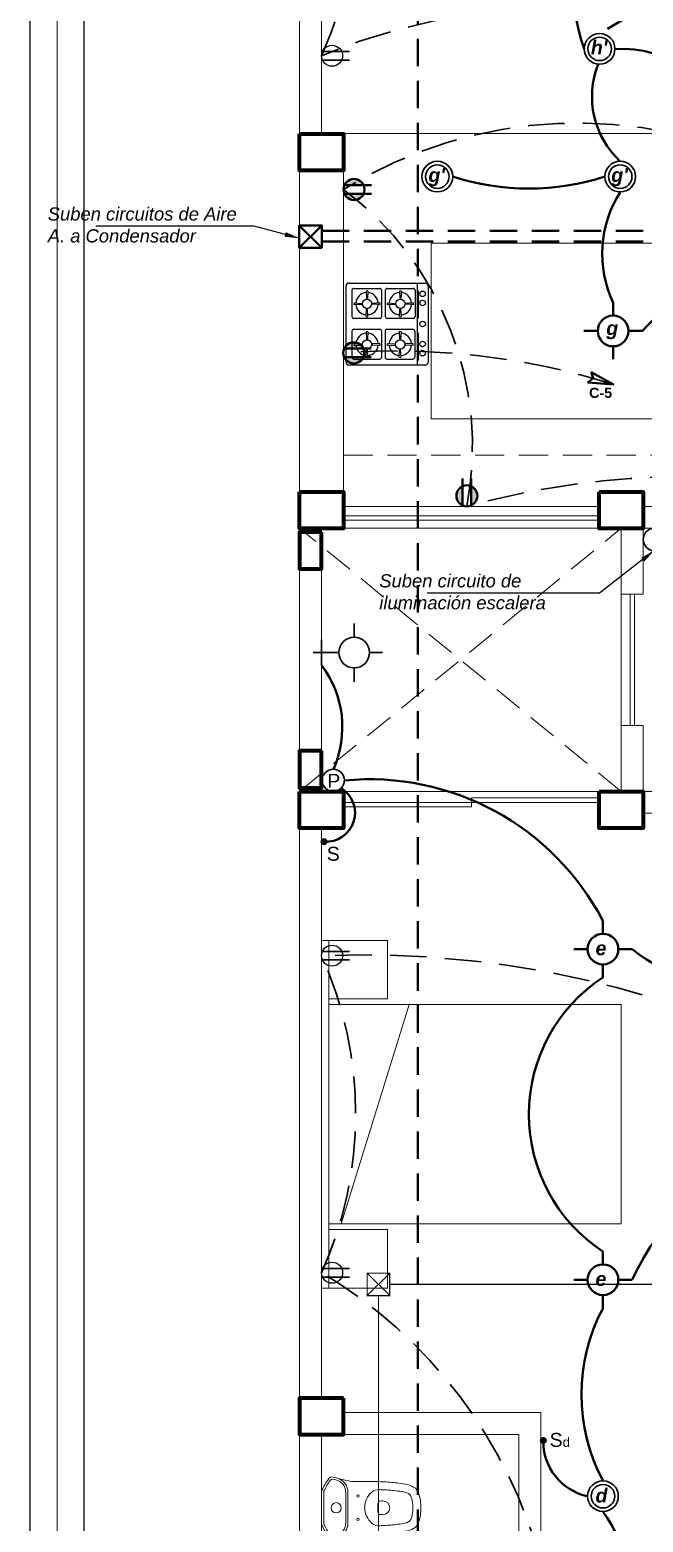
# Model space of a CAD drawing. Header units: millimetres. Extents: x 821 to 906, y 83 to 185.
# Drawn here: x 821.41 to 825.6, y 92.47 to 102.68 of the extents above; entities that cross this region are included whole.
import ezdxf

# ---------------------------------------------------------------- set-up
doc = ezdxf.new("R2010")
doc.units = ezdxf.units.MM
for name, pattern in [('ACAD_ISO12W100', [21, 12, -3, 0, -3, 0, -3]), ('CONTINUA', [0]), ('DASHED', [0.75, 0.5, -0.25]), ('HIDDEN', [0.375, 0.25, -0.125]), ('HIDDEN2', [0.1875, 0.125, -0.0625])]:
    doc.linetypes.add(name, pattern=pattern)
for name, color, linetype, lineweight in [('C.EMPOTRADO EN PARED Y TECHO', 210, 'Continuous', 40), ('Centros de Luz', 150, 'Continuous', 30), ('COLUMNAS', 3, 'Continuous', 80), ('IE-circuito alumbrado', 30, 'Continuous', 40), ('INTERRUPTORES', 1, 'Continuous', 25), ('Muro sin techar', 160, 'Continuous', 40), ('P6', 255, 'Continuous', 20), ('red tomacorrient', 56, 'Continuous', 40), ('red tomacorriente', 25, 'Continuous', 30), ('redaguacaliente', 30, 'ACAD_ISO12W100', 50), ('TEXTODESAG.', 135, 'Continuous', 18)]:
    doc.layers.add(name, color=color, linetype=linetype, lineweight=lineweight)
doc.styles.add('david', font='arialbi.ttf', dxfattribs={"height": 0.05})
doc.styles.add('Ejes', font='arial.ttf', dxfattribs={"height": 0.2})
doc.styles.add('Jocope', font='arialbd.ttf', dxfattribs={"height": 0.12})
doc.styles.add('style4', font='verdanab.ttf', dxfattribs={"height": 0.1})
doc.dimstyles.new('dimension horizontal', dxfattribs={"dimtxt": 0.08, "dimasz": 0.1, "dimexe": 0.15, "dimexo": 0.3, "dimgap": 0.01, "dimtad": 2, "dimtih": 1, "dimtoh": 1, "dimzin": 1, "dimtxsty": 'style4', "dimblk": 'ARCHTICK', "dimcen": 0.08, "dimadec": 0, "dimazin": 0, "dimtfac": 1, "dimtmove": 0, "dimatfit": 3, "dimfxl": 1, "dimarcsym": 0})

# ---------------------------------------------------------------- blocks, each defined once
blk = doc.blocks.new('BGFBGFBGF')
at = {"color": 140, "linetype": 'HIDDEN'}
for p, q in [((301.93, 50.794, 0), (302.084, 50.64, 0)), ((301.93, 50.64, 0), (302.084, 50.794, 0)), ((301.93, 50.64, 0), (302.084, 50.64, 0))]:
    blk.add_line(p, q, dxfattribs=at)
at = {"color": 140, "linetype": 'HIDDEN', "const_width": 0.00777, "elevation": 0}
blk.add_lwpolyline([(301.93, 50.794), (302.084, 50.794), (302.084, 50.64), (301.93, 50.64)], close=True, dxfattribs=at)
for points in [[(301.668, 44.433), (302.007, 44.433), (302.007, 50.64)], [(302.084, 50.717), (304.478, 50.717)]]:
    blk.add_lwpolyline(points, dxfattribs=at)
blk = doc.blocks.new('ERGERFREFRE')
at = {"layer": 'COLUMNAS', "color": 1, "lineweight": 80, "ltscale": 0.2}
for points in [[(10617.321, -16633.204), (10617.621, -16633.204), (10617.621, -16633.454), (10617.321, -16633.454)], [(10617.321, -16635.654), (10617.621, -16635.654), (10617.621, -16635.904), (10617.321, -16635.904)], [(10619.371, -16635.654), (10619.671, -16635.654), (10619.671, -16635.904), (10619.371, -16635.904)], [(10617.471, -16635.929), (10617.321, -16635.929), (10617.321, -16636.181), (10617.471, -16636.181)], [(10617.471, -16637.426), (10617.321, -16637.426), (10617.321, -16637.679), (10617.471, -16637.679)], [(10617.321, -16637.704), (10617.621, -16637.704), (10617.621, -16637.954), (10617.321, -16637.954)], [(10619.371, -16637.704), (10619.671, -16637.704), (10619.671, -16637.954), (10619.371, -16637.954)], [(10617.621, -16641.854), (10617.321, -16641.854), (10617.321, -16642.104), (10617.621, -16642.104)]]:
    blk.add_lwpolyline(points, close=True, dxfattribs=at)
blk = doc.blocks.new('dahsthsht')
for p, q in [((10536.475, -16416.485), (10536.998, -16416.485)), ((10536.529, -16416.485), (10536.529, -16417.046)), ((10536.456, -16417.027), (10536.456, -16416.504)), ((10536.547, -16416.717), (10536.547, -16416.539)), ((10536.738, -16416.526), (10536.56, -16416.526)), ((10536.641, -16416.538), (10536.644, -16416.589)), ((10536.647, -16416.538), (10536.647, -16416.536)), ((10536.654, -16416.538), (10536.651, -16416.589)), ((10536.751, -16416.717), (10536.751, -16416.539)), ((10536.774, -16416.717), (10536.774, -16416.539)), ((10536.965, -16416.526), (10536.786, -16416.526)), ((10536.868, -16416.538), (10536.871, -16416.589)), ((10536.874, -16416.538), (10536.874, -16416.536)), ((10536.881, -16416.538), (10536.877, -16416.589)), ((10536.978, -16416.717), (10536.978, -16416.539)), ((10537.017, -16416.504), (10537.017, -16417.027)), ((10536.56, -16416.626), (10536.558, -16416.626)), ((10536.56, -16416.619), (10536.611, -16416.622)), ((10536.56, -16416.632), (10536.611, -16416.629)), ((10536.641, -16416.713), (10536.644, -16416.662)), ((10536.654, -16416.713), (10536.651, -16416.662)), ((10536.734, -16416.619), (10536.683, -16416.622)), ((10536.734, -16416.632), (10536.683, -16416.629)), ((10536.734, -16416.626), (10536.737, -16416.626)), ((10536.787, -16416.626), (10536.785, -16416.626)), ((10536.787, -16416.619), (10536.838, -16416.622)), ((10536.787, -16416.632), (10536.838, -16416.629)), ((10536.868, -16416.713), (10536.871, -16416.662)), ((10536.881, -16416.713), (10536.877, -16416.662)), ((10536.961, -16416.619), (10536.91, -16416.622)), ((10536.961, -16416.632), (10536.91, -16416.629)), ((10536.961, -16416.626), (10536.963, -16416.626)), ((10536.737, -16416.805), (10536.558, -16416.805)), ((10536.738, -16416.73), (10536.56, -16416.73)), ((10536.647, -16416.713), (10536.647, -16416.715)), ((10536.965, -16416.73), (10536.786, -16416.73)), ((10536.965, -16416.805), (10536.786, -16416.805)), ((10536.874, -16416.713), (10536.874, -16416.715)), ((10536.545, -16416.996), (10536.545, -16416.817)), ((10536.559, -16416.904), (10536.557, -16416.904)), ((10536.559, -16416.898), (10536.61, -16416.901)), ((10536.559, -16416.911), (10536.61, -16416.907)), ((10536.639, -16416.817), (10536.643, -16416.868)), ((10536.646, -16416.817), (10536.646, -16416.815)), ((10536.652, -16416.817), (10536.649, -16416.868)), ((10536.733, -16416.898), (10536.682, -16416.901)), ((10536.733, -16416.911), (10536.682, -16416.907)), ((10536.733, -16416.904), (10536.735, -16416.904)), ((10536.749, -16416.996), (10536.749, -16416.817)), ((10536.774, -16416.996), (10536.774, -16416.817)), ((10536.787, -16416.904), (10536.785, -16416.904)), ((10536.787, -16416.898), (10536.838, -16416.901)), ((10536.787, -16416.911), (10536.838, -16416.907)), ((10536.868, -16416.817), (10536.871, -16416.868)), ((10536.874, -16416.817), (10536.874, -16416.815)), ((10536.881, -16416.817), (10536.877, -16416.868)), ((10536.961, -16416.898), (10536.91, -16416.901)), ((10536.961, -16416.911), (10536.91, -16416.907)), ((10536.961, -16416.904), (10536.963, -16416.904)), ((10536.978, -16416.996), (10536.978, -16416.817)), ((10536.737, -16417.009), (10536.558, -16417.009)), ((10536.639, -16416.991), (10536.643, -16416.94)), ((10536.646, -16416.991), (10536.646, -16416.994)), ((10536.652, -16416.991), (10536.649, -16416.94)), ((10536.965, -16417.009), (10536.786, -16417.009)), ((10536.868, -16416.991), (10536.871, -16416.94)), ((10536.874, -16416.991), (10536.874, -16416.994)), ((10536.881, -16416.991), (10536.877, -16416.94)), ((10536.998, -16417.046), (10536.475, -16417.046))]:
    blk.add_line(p, q)
for centre, radius in [((10536.494, -16416.566), 0.0191), ((10536.647, -16416.626), 0.0319), ((10536.874, -16416.626), 0.0319), ((10536.494, -16416.629), 0.0191), ((10536.494, -16416.766), 0.0191), ((10536.494, -16416.91), 0.0191), ((10536.646, -16416.904), 0.0319), ((10536.874, -16416.904), 0.0319), ((10536.494, -16416.972), 0.0191)]:
    blk.add_circle(centre, radius)
for centre, radius, start, end in [((10536.475, -16416.504), 0.0191, 90, 180), ((10536.998, -16416.504), 0.0191, 0, 90), ((10536.56, -16416.539), 0.0127, 90, 180), ((10536.647, -16416.626), 0.0765, 94.2736, 175.7264), ((10536.647, -16416.547), 0.0104, 52.346, 127.654), ((10536.647, -16416.587), 0.00388, 214.85, 325.15), ((10536.647, -16416.626), 0.0765, 4.2736, 85.7264), ((10536.738, -16416.539), 0.0127, 0, 90), ((10536.786, -16416.539), 0.0127, 90, 180), ((10536.874, -16416.626), 0.0765, 94.2736, 175.7264), ((10536.874, -16416.547), 0.0104, 52.346, 127.654), ((10536.874, -16416.587), 0.00388, 214.85, 325.15), ((10536.874, -16416.626), 0.0765, 4.2736, 85.7264), ((10536.965, -16416.539), 0.0127, 0, 90), ((10536.569, -16416.626), 0.0104, 142.346, 217.654), ((10536.647, -16416.626), 0.0765, 184.2736, 265.7264), ((10536.609, -16416.626), 0.00388, 304.85, 55.15), ((10536.647, -16416.664), 0.00388, 34.85, 145.15), ((10536.647, -16416.626), 0.0765, 274.2736, 355.7264), ((10536.686, -16416.626), 0.00388, 124.85, 235.15), ((10536.726, -16416.626), 0.0104, 322.346, 37.654), ((10536.795, -16416.626), 0.0104, 142.346, 217.654), ((10536.874, -16416.626), 0.0765, 184.2736, 265.7264), ((10536.836, -16416.626), 0.00388, 304.85, 55.15), ((10536.874, -16416.664), 0.00388, 34.85, 145.15), ((10536.874, -16416.626), 0.0765, 274.2736, 355.7264), ((10536.912, -16416.626), 0.00388, 124.85, 235.15), ((10536.953, -16416.626), 0.0104, 322.346, 37.654), ((10536.558, -16416.817), 0.0127, 90, 180), ((10536.56, -16416.717), 0.0127, 180, 270), ((10536.647, -16416.704), 0.0104, 232.346, 307.654), ((10536.737, -16416.817), 0.0127, 0, 90), ((10536.738, -16416.717), 0.0127, 270, 0), ((10536.786, -16416.717), 0.0127, 180, 270), ((10536.786, -16416.817), 0.0127, 90, 180), ((10536.874, -16416.704), 0.0104, 232.346, 307.654), ((10536.965, -16416.717), 0.0127, 270, 0), ((10536.965, -16416.817), 0.0127, 0, 90), ((10536.567, -16416.904), 0.0104, 142.346, 217.654), ((10536.646, -16416.904), 0.0765, 94.2736, 175.7264), ((10536.646, -16416.904), 0.0765, 184.2736, 265.7264), ((10536.608, -16416.904), 0.00388, 304.85, 55.15), ((10536.646, -16416.825), 0.0104, 52.346, 127.654), ((10536.646, -16416.866), 0.00388, 214.85, 325.15), ((10536.646, -16416.904), 0.0765, 4.2736, 85.7264), ((10536.646, -16416.904), 0.0765, 274.2736, 355.7264), ((10536.684, -16416.904), 0.00388, 124.85, 235.15), ((10536.725, -16416.904), 0.0104, 322.346, 37.654), ((10536.795, -16416.904), 0.0104, 142.346, 217.654), ((10536.874, -16416.904), 0.0765, 94.2736, 175.7264), ((10536.874, -16416.904), 0.0765, 184.2736, 265.7264), ((10536.836, -16416.904), 0.00388, 304.85, 55.15), ((10536.874, -16416.825), 0.0104, 52.346, 127.654), ((10536.874, -16416.866), 0.00388, 214.85, 325.15), ((10536.874, -16416.904), 0.0765, 4.2736, 85.7264), ((10536.874, -16416.904), 0.0765, 274.2736, 355.7264), ((10536.912, -16416.904), 0.00388, 124.85, 235.15), ((10536.953, -16416.904), 0.0104, 322.346, 37.654), ((10536.558, -16416.996), 0.0127, 180, 270), ((10536.646, -16416.983), 0.0104, 232.346, 307.654), ((10536.646, -16416.943), 0.00388, 34.85, 145.15), ((10536.737, -16416.996), 0.0127, 270, 0), ((10536.786, -16416.996), 0.0127, 180, 270), ((10536.874, -16416.983), 0.0104, 232.346, 307.654), ((10536.874, -16416.943), 0.00388, 34.85, 145.15), ((10536.965, -16416.996), 0.0127, 270, 0), ((10536.475, -16417.027), 0.0191, 180, 270), ((10536.998, -16417.027), 0.0191, 270, 0)]:
    blk.add_arc(centre, radius, start, end)
blk = doc.blocks.new('ino')
at = {"color": 251, "lineweight": 0, "true_color": 0x636466, "extrusion": (-0.000695462, -1.32202e-15, 1)}
for p, q in [((2966.606, 159.828, 0), (2966.63, 159.823, 0)), ((2966.547, 159.634, 0), (2966.547, 159.742, 0)), ((2966.697, 159.634, 0), (2966.697, 159.74, 0)), ((2966.712, 159.634, 0), (2966.712, 159.74, 0)), ((2966.547, 159.634, 0), (2966.547, 159.525, 0)), ((2966.697, 159.634, 0), (2966.697, 159.527, 0)), ((2966.712, 159.634, 0), (2966.712, 159.527, 0)), ((2966.917, 159.661, 0), (2966.917, 159.634, 0)), ((2966.917, 159.607, 0), (2966.917, 159.634, 0)), ((2966.952, 159.681, 0), (2966.937, 159.681, 0)), ((2966.952, 159.587, 0), (2966.937, 159.587, 0)), ((2966.606, 159.439, 0), (2966.63, 159.444, 0))]:
    blk.add_line(p, q, dxfattribs=at)
at = {"color": 251, "lineweight": 0, "true_color": 0x636466, "extrusion": (-0.000695462, -1.32202e-15, 1), "elevation": -2.063}
blk.add_lwpolyline([(2967.173, 159.767, 0.105815), (2967.12, 159.792, 0.021734), (2967.06, 159.802, 0.017071), (2966.958, 159.811, 0.008371), (2966.871, 159.814), (2966.735, 159.814, -0.060284), (2966.716, 159.816), (2966.651, 159.832, 0.050432), (2966.632, 159.838), (2966.609, 159.843, 0.296342), (2966.58, 159.832, 0.045212), (2966.534, 159.755, 0.112247), (2966.531, 159.742), (2966.531, 159.634), (2966.531, 159.525, 0.112247), (2966.534, 159.513, 0.045212), (2966.58, 159.435, 0.296342), (2966.609, 159.424), (2966.632, 159.429, 0.049523), (2966.651, 159.435), (2966.652, 159.436), (2966.716, 159.451, -0.060284), (2966.735, 159.454), (2966.871, 159.454, 0.008371), (2966.958, 159.457, 0.017071), (2967.06, 159.466, 0.021734), (2967.12, 159.476, 0.105815), (2967.173, 159.501, 0.128647), (2967.195, 159.535, 0.084162), (2967.211, 159.634, 0.083997), (2967.195, 159.733, 0.128647)], format="xyb", close=True, dxfattribs=at)
at = {"color": 251, "lineweight": 0, "true_color": 0x636466, "extrusion": (-0.000695462, -1.32202e-15, 1)}
for centre, radius in [((2966.78, 159.714, -2.063), 0.0075), ((2966.631, 159.634, -2.063), 0.035), ((2966.631, 159.634, -2.063), 0.035), ((2966.78, 159.554, -2.063), 0.0075)]:
    blk.add_circle(centre, radius, dxfattribs=at)
for centre, radius, start, end in [((2966.985, 159.538, -2.063), 0.485, 144.0272, 154.382), ((2966.603, 159.816, -2.063), 0.013, 78, 144.0272), ((2966.611, 159.74, -2.063), 0.085, 0, 78), ((2966.611, 159.74, -2.063), 0.1, 0, 66.4517), ((2966.559, 159.742, -2.063), 0.013, 154.382, 180), ((2966.967, 159.634, -2.063), 0.14, 130.1762, 180.0038), ((2966.921, 159.687, -2.063), 0.07, 87.777, 130.0983), ((2966.825, 157.214, -2.063), 2.545, 87.0658, 87.777), ((2966.877, 158.313, -2.063), 1.445, 83.0015, 86.9136), ((2966.975, 159.107, -2.063), 0.645, 78.0475, 83.0279), ((2967.088, 159.655, -2.063), 0.085, 72.2801, 76.8274), ((2967.099, 159.689, -2.063), 0.05, 15.6837, 72.2801), ((2966.91, 159.636, -2.063), 0.246, 359.56, 15.6385), ((2966.966, 159.634, -2.063), 0.14, 180, 229.9017), ((2966.936, 159.661, -2.063), 0.02, 90, 180), ((2966.936, 159.607, -2.063), 0.02, 180, 270), ((2966.951, 159.634, -2.063), 0.047, 0, 90), ((2966.951, 159.634, -2.063), 0.047, 270, 0), ((2966.911, 159.631, -2.063), 0.245, 344.3163, 0.4411), ((2966.559, 159.525, -2.063), 0.013, 180, 205.618), ((2966.985, 159.729, -2.063), 0.485, 205.618, 215.9728), ((2966.611, 159.527, -2.063), 0.085, 282, 0), ((2966.611, 159.527, -2.063), 0.1, 293.3405, 0), ((2966.921, 159.58, -2.063), 0.07, 229.9017, 272.223), ((2966.825, 162.053, -2.063), 2.545, 272.223, 272.9342), ((2966.877, 160.954, -2.063), 1.445, 273.0864, 276.9985), ((2966.975, 160.16, -2.063), 0.645, 276.9721, 281.9525), ((2967.088, 159.612, -2.063), 0.085, 283.1726, 287.7199), ((2967.099, 159.579, -2.063), 0.05, 287.7199, 344.3163), ((2966.603, 159.452, -2.063), 0.013, 215.9728, 282)]:
    blk.add_arc(centre, radius, start, end, dxfattribs=at)
blk = doc.blocks.new('dzhsrthjtdrj')
at = {"color": 251, "lineweight": 0, "true_color": 0x636466}
blk.add_line((3116.909, -103.084), (3116.445, -104.584), dxfattribs=at)
for points in [[(3116.594, -103.045), (3116.994, -103.045), (3116.994, -102.645), (3116.594, -102.645)], [(3116.994, -105.023), (3117.044, -105.023), (3117.044, -102.645), (3116.994, -102.645)], [(3114.995, -104.584), (3114.995, -103.084), (3116.995, -103.084), (3116.995, -104.584)], [(3116.594, -104.623), (3116.994, -104.623), (3116.994, -105.023), (3116.594, -105.023)]]:
    blk.add_lwpolyline(points, close=True, dxfattribs=at)
blk = doc.blocks.new('GT4G45G45GF')
at = {"color": 251, "lineweight": 0, "true_color": 0x636466}
for p, q in [((823.881, 182.825), (823.881, 162.825)), ((824.031, 180.675), (824.031, 177.175)), ((826.556, 177.175), (824.031, 177.175)), ((829.231, 176.425), (824.781, 176.425)), ((824.781, 176.425), (824.781, 175.225)), ((824.781, 175.225), (828.161, 175.225)), ((824.181, 174.625), (825.931, 174.625)), ((824.031, 174.475), (823.881, 174.475)), ((824.031, 174.475), (824.031, 172.675)), ((824.031, 174.475), (826.081, 174.475)), ((826.081, 174.025), (826.081, 172.675)), ((826.231, 174.025), (826.081, 174.025)), ((826.231, 173.125), (826.081, 173.125)), ((824.031, 172.675), (823.881, 172.675)), ((824.031, 172.675), (826.081, 172.675)), ((825.931, 172.6), (824.181, 172.6)), ((825.056, 172.57), (824.181, 172.57)), ((825.931, 172.63), (825.056, 172.63)), ((825.056, 172.57), (825.056, 172.63)), ((824.031, 172.425), (824.031, 168.525)), ((824.181, 168.425), (825.531, 168.425)), ((825.531, 168.425), (825.531, 167.025)), ((824.031, 168.275), (824.031, 163.147)), ((824.031, 168.275), (825.381, 168.275)), ((825.381, 168.275), (825.381, 167.025))]:
    blk.add_line(p, q, dxfattribs=at)
for points in [[(823.881, 174.475), (824.031, 174.475), (824.031, 174.475), (824.181, 174.475), (824.181, 177.175), (824.031, 177.175), (824.031, 180.675), (824.631, 180.675), (824.631, 180.925), (824.031, 180.925), (824.031, 181.275), (823.881, 181.275)], [(829.081, 175.625), (829.231, 175.625), (829.231, 174.475), (826.231, 174.475), (826.231, 174.025), (826.081, 174.025), (826.081, 174.475), (825.931, 174.475), (825.931, 174.725), (826.231, 174.725), (826.231, 174.625), (829.081, 174.625)], [(824.181, 174.53), (825.931, 174.53), (825.931, 174.56), (824.181, 174.56)], [(824.031, 174.475), (823.881, 174.475), (823.881, 172.675), (824.031, 172.675)], [(826.141, 174.025), (826.141, 173.125), (826.171, 173.125), (826.171, 174.025)], [(826.081, 173.125), (826.231, 173.125), (826.231, 172.675), (829.231, 172.675), (829.231, 172.525), (826.231, 172.525), (826.231, 172.425), (825.931, 172.425), (825.931, 172.675), (826.081, 172.675)], [(823.881, 164.825), (824.031, 164.825), (824.031, 168.275), (825.381, 168.275), (825.381, 167.025), (825.531, 167.025), (825.531, 168.425), (824.181, 168.425), (824.181, 168.525), (824.031, 168.525), (824.031, 172.425), (824.181, 172.425), (824.181, 172.675), (823.881, 172.675)]]:
    blk.add_lwpolyline(points, close=True, dxfattribs=at)
at = {"layer": 'Muro sin techar', "color": 251, "linetype": 'HIDDEN', "lineweight": 0, "ltscale": 0.8, "true_color": 0x636466}
blk.add_line((824.181, 174.975), (829.081, 174.975), dxfattribs=at)
for points in [[(823.881, 172.675), (826.081, 174.475)], [(826.081, 172.675), (823.881, 174.475)]]:
    blk.add_lwpolyline(points, dxfattribs=at)
at = {"color": 251, "lineweight": 0, "true_color": 0x636466}
blk.add_blockref('ERGERFREFRE', (-9793.44, 16810.378), dxfattribs=at)
for name, p, rotation in [('dahsthsht', (11361.216, -16240.893), 179.9999999999999), ('dzhsrthjtdrj', (3941.075, 66.632), 180)]:
    blk.add_blockref(name, p, dxfattribs=dict(at, rotation=rotation))
at = {"color": 251, "lineweight": 0, "true_color": 0x636466, "xscale": -1, "rotation": 180}
blk.add_blockref('ino', (-2142.501, 327.408, 0), dxfattribs=at)
blk = doc.blocks.new('DICROICO')
for radius in [0.105, 0.0803]:
    blk.add_circle((0, 0), radius)
blk = doc.blocks.new('gtgrfrfr')
for points in [[(0, 0.105), (0, 0.194)], [(-0.105, 0), (-0.199, 0)], [(0.105, 0), (0.199, 0)], [(0, -0.105), (0, -0.194)], [(0, -0.105), (0, -0.194)]]:
    blk.add_lwpolyline(points)
blk.add_circle((0, 0), 0.105)
blk = doc.blocks.new('A$C58300F11')
at = {"layer": 'C.EMPOTRADO EN PARED Y TECHO', "lineweight": 30}
for p, q in [((0.286, 0.418), (0.113, 0.418)), ((0.094, 0.194), (0, 0.194)), ((0.305, 0.194), (0.399, 0.194)), ((0.199, 0.088), (0.199, 0))]:
    blk.add_line(p, q, dxfattribs=at)
for points in [[(0.199, 0.299), (0.199, 0.475)], [(0.199, 0.299), (0.199, 0.387)]]:
    blk.add_lwpolyline(points, dxfattribs=at)
blk.add_circle((0.199, 0.194), 0.105, dxfattribs=at)
blk = doc.blocks.new('A$C79E72A3B')
at = {"linetype": 'ByBlock'}
blk.add_hatch(color=256, dxfattribs=at).paths.add_polyline_path([(0, 0.017, 1), (0.033, 0.017, 1)])
blk.add_circle((0.017, 0.017), 0.0166, dxfattribs=at)
blk = doc.blocks.new('_ARCHTICK')
at = {"color": 0, "linetype": 'ByBlock', "const_width": 0.15}
blk.add_lwpolyline([(-0.5, -0.5), (0.5, 0.5)], dxfattribs=at)
blk = doc.blocks.new('T.C.')
for p, q in [((0.273, 0.041), (0.009, 0.041)), ((0.273, -0.042), (0.009, -0.042))]:
    blk.add_line(p, q)
at = {"lineweight": -3}
blk.add_circle((0.103, 0), 0.103, dxfattribs=at)
blk = doc.blocks.new('ewdrede')
at = {"layer": 'red tomacorrient', "linetype": 'CONTINUA', "lineweight": 40}
h = blk.add_hatch(color=256, dxfattribs=at)
h.paths.add_polyline_path([(0.006, -0.029), (0.138, -0.029, -0.650701)])
h.paths.add_polyline_path([(0.138, 0.029), (0.006, 0.029, -0.650701)])
for p, q in [((0.006, 0.029), (0.191, 0.029)), ((0.006, -0.029), (0.191, -0.029))]:
    blk.add_line(p, q, dxfattribs=at)
blk.add_circle((0.072, 0), 0.072, dxfattribs=at)
blk = doc.blocks.new('gt4g4r4frf')
at = {"layer": 'C.EMPOTRADO EN PARED Y TECHO'}
for p, q in [((362.403, 134.314, 0), (362.557, 134.468, 0)), ((362.403, 134.468, 0), (362.557, 134.314, 0))]:
    blk.add_line(p, q, dxfattribs=at)
at = {"layer": 'C.EMPOTRADO EN PARED Y TECHO', "elevation": 0}
blk.add_lwpolyline([(362.403, 134.468), (362.557, 134.468), (362.557, 134.314), (362.403, 134.314)], close=True, dxfattribs=at)
blk = doc.blocks.new('HTRHTRHTR')
for p, q in [((3391.88, 437.54), (3391.88, -165.78)), ((3400.57, -157.09), (3400.57, 428.85))]:
    blk.add_line(p, q)
at = {"layer": 'P6', "color": 7}
blk.add_line((3396.22, -161.44), (3396.22, 433.19), dxfattribs=at)

msp = doc.modelspace()

# ---------------------------------------------------------------- linework, layer by layer
at = {"layer": 'C.EMPOTRADO EN PARED Y TECHO', "linetype": 'HIDDEN', "ltscale": 0.75}
for points in [[(823.402, 101.309), (826.095, 101.309, 0.414214), (826.345, 101.559), (826.345, 101.896)], [(823.402, 101.236), (825.691, 101.236, -0.414214), (825.941, 100.986), (825.941, 93.324)]]:
    msp.add_lwpolyline(points, format="xyb", dxfattribs=at)
at = {"layer": 'IE-circuito alumbrado', "linetype": 'HIDDEN2', "ltscale": 1.5}
msp.add_lwpolyline([(823.404, 89.248), (823.81, 89.248, 0.414214), (824.06, 89.498), (824.06, 106.208, 0.414214), (823.81, 106.458), (823.404, 106.458)], format="xyb", dxfattribs=at)
at = {"layer": 'IE-circuito alumbrado', "ltscale": 1.9}
msp.add_lwpolyline([(825.245, 100.343), (825.397, 100.258), (825.223, 100.271), (825.258, 100.3)], close=True, dxfattribs=at)
at = {"layer": 'IE-circuito alumbrado'}
for centre, radius, start, end in [((826.214, 102.938), 1.086, 146.9684, 200.726), ((825.46, 101.878), 0.677, 8.1019, 94.3531), ((825.855, 102.227), 0.604, 158.478, 227.1241), ((824.819, 103.29), 1.692, 252.0996, 287.9004), ((826.106, 101.152), 0.785, 147.4483, 205.2178), ((826.229, 100.07), 0.842, 41.1093, 138.8907), ((822.836, 97.913), 0.707, 336.0238, 36.8693), ((823.728, 95.756), 1.801, 27.5399, 95.446), ((823.431, 97.328), 0.199, 266.2249, 57.9705), ((826.514, 97.682), 1.623, 232.4773, 299.0215), ((825.94, 95.264), 1.121, 123.2493, 236.7507), ((827.195, 93.353, 0), 1.843, 72.4309, 154.9487), ((826.43, 93.348), 1.252, 151.8267, 208.1733), ((825.304, 93.029), 0.387, 179.3744, 257.4695), ((824.261, 91.799), 1.301, 324.9095, 35.0905)]:
    msp.add_arc(centre, radius, start, end, dxfattribs=at)
at = {"layer": 'IE-circuito alumbrado', "linetype": 'HIDDEN', "ltscale": 0.5}
msp.add_arc((827.334, 99.565), 3.701, 43.7304, 123.2829, dxfattribs=at)
at = {"layer": 'INTERRUPTORES', "color": 4, "lineweight": 30}
for centre in [(825.677, 99.197), (823.481, 97.55)]:
    msp.add_circle(centre, 0.0763, dxfattribs=at)
at = {"layer": 'red tomacorriente', "linetype": 'HIDDEN'}
for points in [[(823.401, 92.002, 0.300709), (824.901, 92.201, 0.195554), (823.401, 94.181, 0.215072), (823.401, 96.35, -0.150509), (827.301, 95.322, 0.193864), (830.101, 96.403, -0.414036), (830.101, 101.106, -0.283982), (830.101, 103.039, 0.082436), (830.101, 104.621, -0.16444), (827.417, 101.974, 0.272904), (823.401, 102.507, 0.20999), (823.401, 105.161)], [(827.381, 99.424, 0.135568), (824.395, 99.424, 0.286608), (823.551, 101.592, -0.260503), (826.513, 101.724, 0.354171), (828.232, 101.724, 0.194729), (828.941, 100.545)]]:
    msp.add_lwpolyline(points, format="xyb", dxfattribs=at)
msp.add_arc((823.904, 95.496), 4.991, 72.6013, 94.0822, dxfattribs=at)

# ---------------------------------------------------------------- block references
at = {"color": 251, "lineweight": 60, "xscale": 0.04279462122516643, "yscale": 0.04279462122516643, "zscale": 0.04279462122516643}
msp.add_blockref('HTRHTRHTR', (676.252, 90.291), dxfattribs=at)
for name, p in [('GT4G45G45GF', (-0.63, -75.201)), ('BGFBGFBGF', (521.783, 43.384, 0))]:
    msp.add_blockref(name, p)
at = {"rotation": 180}
msp.add_blockref('gt4g4r4frf', (1185.805, 235.66, 0), dxfattribs=at)
at = {"layer": 'C.EMPOTRADO EN PARED Y TECHO', "xscale": -1}
for p in [(825.395, 100.624), (825.326, 96.395)]:
    msp.add_blockref('gtgrfrfr', p, dxfattribs=at)
for name, p, rotation in [('A$C58300F11', (823.818, 98.623), 90), ('A$C79E72A3B', (823.401, 97.147), 180), ('A$C79E72A3B', (823.401, 97.147), 180), ('A$C79E72A3B', (824.901, 93.05), 180), ('A$C79E72A3B', (824.901, 93.05), 180)]:
    msp.add_blockref(name, p, dxfattribs=dict(at, rotation=rotation))
at = {"layer": 'C.EMPOTRADO EN PARED Y TECHO', "rotation": 180}
msp.add_blockref('gtgrfrfr', (825.326, 94.133), dxfattribs=at)
at = {"layer": 'Centros de Luz', "rotation": 359.9999999963566}
for p in [(825.303, 102.554), (824.193, 101.68), (825.444, 101.68), (825.326, 92.652)]:
    msp.add_blockref('DICROICO', p, dxfattribs=at)
at = {"layer": 'IE-circuito alumbrado'}
for p, rotation in [((823.551, 101.592), 359.9984991894884), ((823.549, 100.474), 359.9984991894884), ((824.395, 99.424), 89.99849918948844)]:
    msp.add_blockref('ewdrede', p, dxfattribs=dict(at, rotation=rotation))
at = {"layer": 'red tomacorriente', "linetype": 'DASHED', "ltscale": 0.015, "xscale": 0.7000000000000001, "yscale": 0.7000000000000001, "zscale": 0.7000000000000001}
for p in [(823.401, 102.507), (823.401, 96.35), (823.401, 94.181)]:
    msp.add_blockref('T.C.', p, dxfattribs=at)

# ---------------------------------------------------------------- texts
at = {"linetype": 'Continuous', "ltscale": 0.002, "insert": (825.231, 100.236), "char_height": 0.07, "attachment_point": 1}
msp.add_mtext_dynamic_manual_height_columns('\\pxql;{\\fArial|b1|i0|c0|p34;C-5}', width=0.43031, gutter_width=12.5, heights=[0], dxfattribs=at)
at = {"layer": 'C.EMPOTRADO EN PARED Y TECHO', "style": 'david'}
for s, p in [("h'", (825.243, 102.516)), ("g'", (824.132, 101.643)), ("g'", (825.383, 101.643)), ('g', (825.349, 100.596)), ('e', (825.275, 96.353)), ('e', (825.275, 94.091)), ('d', (825.275, 92.609))]:
    msp.add_text(s, height=0.0957, dxfattribs=at).set_placement(p)
at = {"layer": 'C.EMPOTRADO EN PARED Y TECHO', "char_height": 0.09573, "width": 0.46303, "attachment_point": 7, "style": 'david'}
for s, insert in [('{\\fArial|b0|i0|c0|p34;   \\fArial|b0|i0|c238|p34;S}', (823.325, 96.998)), ('{\\fArial|b0|i0|c238|p34;S\\fArial|b0|i0|c0|p34;\\H0.67902x;d}', (824.961, 92.988))]:
    msp.add_mtext(s, dxfattribs=dict(at, insert=insert))
at = {"layer": 'INTERRUPTORES', "color": 4, "lineweight": 30, "style": 'Ejes'}
msp.add_text('P', height=0.0948, dxfattribs=at).set_placement((823.441, 97.499))
at = {"layer": 'redaguacaliente', "lineweight": 35, "ltscale": 0.012, "char_height": 0.09, "attachment_point": 4, "style": 'Jocope'}
for s, insert in [('\\pxi-3.8326;{\\fArial|b0|i1|c0|p34;Suben circuitos de Aire\\PA. a Condensador}', (821.873, 101.349)), ('\\pxi-3.8326;{\\fArial|b0|i1|c0|p34;Suben circuito de\\Piluminación escalera}', (824.141, 98.839))]:
    msp.add_mtext(s, dxfattribs=dict(at, insert=insert))

# ---------------------------------------------------------------- leaders
at = {"layer": 'TEXTODESAG.'}
for points in [[(823.248, 101.259), (822.941, 101.34), (821.856, 101.34)], [(825.677, 99.121), (825.302, 98.83), (824.124, 98.83)]]:
    msp.add_leader(points, dimstyle='dimension horizontal', dxfattribs=at)

doc.saveas('drawing.dxf')
